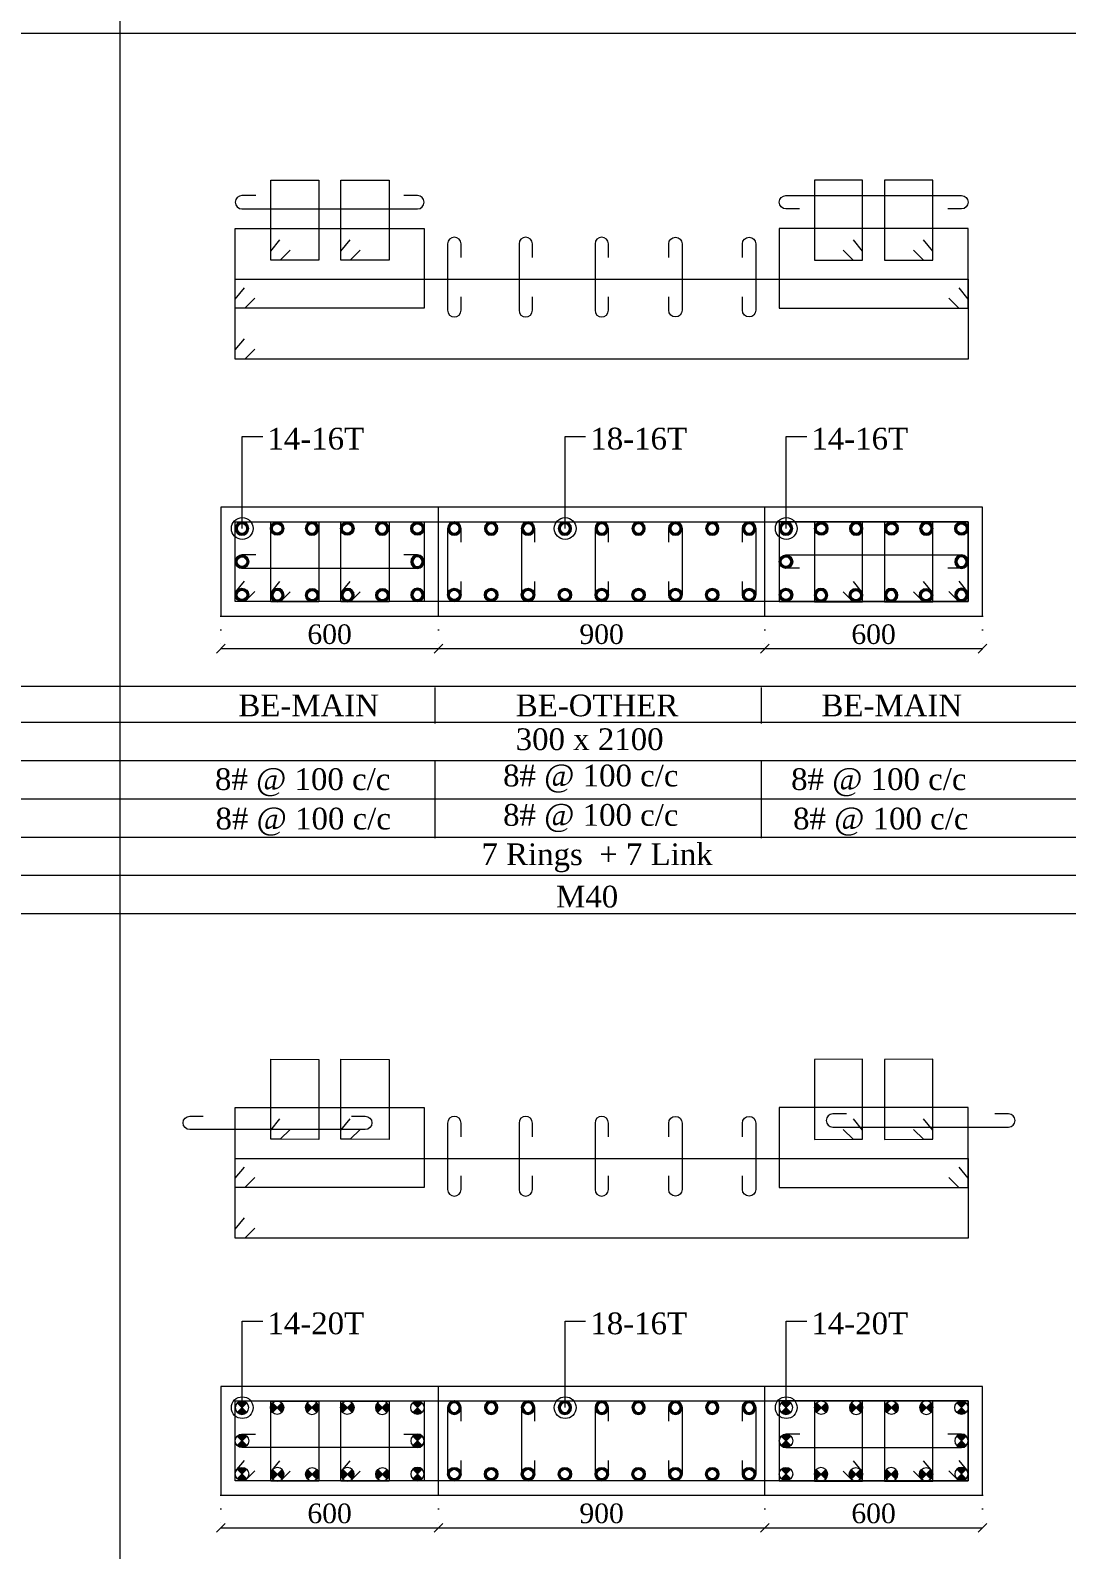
# Model space of a CAD drawing. Header units: millimetres. Extents: x 303 to 27724, y 300 to 68956.
# Drawn here: x 4978 to 7835, y 47777 to 51968 of the extents above; entities that cross this region are included whole.
import ezdxf

# ---------------------------------------------------------------- set-up
doc = ezdxf.new("R2010")
doc.units = ezdxf.units.MM
doc.linetypes.add('( Hidden )', pattern=[0.375, 0.25, -0.125])
doc.linetypes.add('DOT2', pattern=[0.125, 0, -0.125])
doc.layers.get('Defpoints').update_dxf_attribs({"lineweight": 0})
for name, color, linetype, lineweight in [('S-COL. STEEL DIA', 1, 'Continuous', 9), ('S-DIM FOOTING', 7, 'Continuous', 0), ('S-SECTION', 5, 'Continuous', 0), ('S-SECTION MARK', 7, 'Continuous', 0), ('S-SHEET', 7, 'Continuous', 0), ('S-STEEL', 1, 'Continuous', 9), ('S-STEEL-1', 1, 'Continuous', 0), ('S-STEEL-1 C.S.', 106, 'Continuous', 0), ('S-TEXT', 7, 'Continuous', 0)]:
    doc.layers.add(name, color=color, linetype=linetype, lineweight=lineweight)
doc.styles.add('AR', font='ARIALUNI.TTF', dxfattribs={"width": 0.8})
doc.styles.add('S-ROMANS', font='times.ttf')
doc.styles.add('TEXT', font='times.ttf')
doc.dimstyles.new('100', dxfattribs={"dimtxt": 180, "dimasz": 80, "dimexe": 0.18, "dimexo": 0.0625, "dimgap": 1, "dimtad": 1, "dimdec": 0, "dimzin": 0, "dimdsep": 46, "dimtxsty": 'AR', "dimblk": 'DOT', "dimcen": 0.09, "dimse1": 1, "dimse2": 1, "dimclrd": 50, "dimclrt": 256, "dimadec": 0, "dimazin": 0, "dimtfac": 1, "dimtdec": 0, "dimtix": 1, "dimtofl": 0, "dimtmove": 2, "dimatfit": 0, "dimfxl": 1, "dimtolj": 1, "dimtzin": 0, "dimlwd": -1, "dimarcsym": 0})
doc.dimstyles.new('SETU', dxfattribs={"dimtxt": 230, "dimasz": 0.2, "dimexe": 0.1, "dimexo": 0.1, "dimgap": 0.05, "dimtad": 1, "dimdec": 0, "dimzin": 0, "dimdsep": 46, "dimtxsty": 'TEXT', "dimblk": 'OBLIQUE', "dimcen": 0.09, "dimdle": 0.1, "dimclrd": 4, "dimclre": 256, "dimclrt": 256, "dimadec": 1, "dimazin": 0, "dimtfac": 1, "dimtdec": 0, "dimtix": 1, "dimtofl": 0, "dimtmove": 2, "dimatfit": 0, "dimfxl": 1, "dimtolj": 1, "dimtzin": 0, "dimlwd": -1, "dimlwe": -1, "dimarcsym": 1})

# ---------------------------------------------------------------- blocks, each defined once
blk = doc.blocks.new('_Oblique')
at = {"color": 0, "linetype": 'ByBlock', "lineweight": -2}
blk.add_line((-0.5, -0.5), (0.5, 0.5), dxfattribs=at)
blk = doc.blocks.new('*D1729')
at = {"layer": 'Defpoints', "color": 0}
for p in [(5502.6, 50352.2), (6102.6, 50352.2), (6102.6, 50262.3)]:
    blk.add_point(p, dxfattribs=at)
at = {"layer": 'S-DIM FOOTING', "linetype": 'DOT2', "ltscale": 300}
for p, q in [((5502.6, 50352), (5502.6, 50262.2)), ((6102.6, 50352), (6102.6, 50262.2))]:
    blk.add_line(p, q, dxfattribs=at)
at = {"layer": 'S-DIM FOOTING', "ltscale": 300}
blk.add_line((5502.5, 50262.3), (6102.7, 50262.3), dxfattribs=at)
at = {"layer": 'S-DIM FOOTING', "linetype": 'ByBlock', "xscale": 24, "yscale": 24, "zscale": 24, "rotation": 180}
blk.add_blockref('_Oblique', (5502.6, 50262.3), dxfattribs=at)
at = {"layer": 'S-DIM FOOTING', "linetype": 'ByBlock', "xscale": 24, "yscale": 24, "zscale": 24}
blk.add_blockref('_Oblique', (6102.6, 50262.3), dxfattribs=at)
at = {"layer": 'S-DIM FOOTING', "insert": (5802.6, 50301.8), "char_height": 54, "attachment_point": 5, "style": 'TEXT'}
blk.add_mtext('\\A1;600', dxfattribs=at)
blk = doc.blocks.new('*D1730')
at = {"layer": 'Defpoints', "color": 0}
for p in [(6102.6, 50352.2), (7002.6, 50352.2), (7002.6, 50262.3)]:
    blk.add_point(p, dxfattribs=at)
at = {"layer": 'S-DIM FOOTING', "linetype": 'DOT2', "ltscale": 300}
for p, q in [((6102.6, 50352), (6102.6, 50262.2)), ((7002.6, 50352), (7002.6, 50262.2))]:
    blk.add_line(p, q, dxfattribs=at)
at = {"layer": 'S-DIM FOOTING', "ltscale": 300}
blk.add_line((6102.5, 50262.3), (7002.7, 50262.3), dxfattribs=at)
at = {"layer": 'S-DIM FOOTING', "linetype": 'ByBlock', "xscale": 24, "yscale": 24, "zscale": 24, "rotation": 180}
blk.add_blockref('_Oblique', (6102.6, 50262.3), dxfattribs=at)
at = {"layer": 'S-DIM FOOTING', "linetype": 'ByBlock', "xscale": 24, "yscale": 24, "zscale": 24}
blk.add_blockref('_Oblique', (7002.6, 50262.3), dxfattribs=at)
at = {"layer": 'S-DIM FOOTING', "insert": (6552.6, 50301.8), "char_height": 54, "attachment_point": 5, "style": 'TEXT'}
blk.add_mtext('\\A1;900', dxfattribs=at)
blk = doc.blocks.new('*D1731')
at = {"layer": 'Defpoints', "color": 0}
for p in [(7002.6, 50352.2), (7602.6, 50352.2), (7602.6, 50262.3)]:
    blk.add_point(p, dxfattribs=at)
at = {"layer": 'S-DIM FOOTING', "linetype": 'DOT2', "ltscale": 300}
for p, q in [((7002.6, 50352), (7002.6, 50262.2)), ((7602.6, 50352), (7602.6, 50262.2))]:
    blk.add_line(p, q, dxfattribs=at)
at = {"layer": 'S-DIM FOOTING', "ltscale": 300}
blk.add_line((7002.5, 50262.3), (7602.7, 50262.3), dxfattribs=at)
at = {"layer": 'S-DIM FOOTING', "linetype": 'ByBlock', "xscale": 24, "yscale": 24, "zscale": 24, "rotation": 180}
blk.add_blockref('_Oblique', (7002.6, 50262.3), dxfattribs=at)
at = {"layer": 'S-DIM FOOTING', "linetype": 'ByBlock', "xscale": 24, "yscale": 24, "zscale": 24}
blk.add_blockref('_Oblique', (7602.6, 50262.3), dxfattribs=at)
at = {"layer": 'S-DIM FOOTING', "insert": (7302.6, 50301.8), "char_height": 54, "attachment_point": 5, "style": 'TEXT'}
blk.add_mtext('\\A1;600', dxfattribs=at)
blk = doc.blocks.new('*U4')
at = {"layer": 'S-COL. STEEL DIA'}
h = blk.add_hatch(color=256, dxfattribs=at)
h.dxf.hatch_style = 1
h.paths.add_polyline_path([(-18.5, 0, 1), (18.5, 0, 1)])
h.paths.add_polyline_path([(13, 0, -1), (-13, 0, -1)], flags=16)
at = {"layer": 'S-COL. STEEL DIA', "lineweight": 5}
for radius in [18.5, 13]:
    blk.add_circle((0, 0), radius, dxfattribs=at)
blk = doc.blocks.new('_Dot')
at = {"linetype": 'ByBlock', "lineweight": -2}
blk.add_line((-0.5, 0), (-1, 0), dxfattribs=at)
at = {"linetype": 'ByBlock', "const_width": 0.5}
blk.add_lwpolyline([(-0.25, 0, 1), (0.25, 0, 1)], format="xyb", close=True, dxfattribs=at)
blk = doc.blocks.new('*D1983')
at = {"layer": 'Defpoints', "color": 0}
for p in [(5502.6, 47927.2), (6102.6, 47927.2), (6102.6, 47837.4)]:
    blk.add_point(p, dxfattribs=at)
at = {"layer": 'S-DIM FOOTING', "linetype": 'DOT2', "ltscale": 300}
for p, q in [((5502.6, 47927.1), (5502.6, 47837.3)), ((6102.6, 47927.1), (6102.6, 47837.3))]:
    blk.add_line(p, q, dxfattribs=at)
at = {"layer": 'S-DIM FOOTING', "ltscale": 300}
blk.add_line((5502.5, 47837.4), (6102.7, 47837.4), dxfattribs=at)
at = {"layer": 'S-DIM FOOTING', "linetype": 'ByBlock', "xscale": 24, "yscale": 24, "zscale": 24, "rotation": 180}
blk.add_blockref('_Oblique', (5502.6, 47837.4), dxfattribs=at)
at = {"layer": 'S-DIM FOOTING', "linetype": 'ByBlock', "xscale": 24, "yscale": 24, "zscale": 24}
blk.add_blockref('_Oblique', (6102.6, 47837.4), dxfattribs=at)
at = {"layer": 'S-DIM FOOTING', "insert": (5802.6, 47876.8), "char_height": 54, "attachment_point": 5, "style": 'TEXT'}
blk.add_mtext('\\A1;600', dxfattribs=at)
blk = doc.blocks.new('*D1984')
at = {"layer": 'Defpoints', "color": 0}
for p in [(6102.6, 47927.2), (7002.6, 47927.2), (7002.6, 47837.4)]:
    blk.add_point(p, dxfattribs=at)
at = {"layer": 'S-DIM FOOTING', "linetype": 'DOT2', "ltscale": 300}
for p, q in [((6102.6, 47927.1), (6102.6, 47837.3)), ((7002.6, 47927.1), (7002.6, 47837.3))]:
    blk.add_line(p, q, dxfattribs=at)
at = {"layer": 'S-DIM FOOTING', "ltscale": 300}
blk.add_line((6102.5, 47837.4), (7002.7, 47837.4), dxfattribs=at)
at = {"layer": 'S-DIM FOOTING', "linetype": 'ByBlock', "xscale": 24, "yscale": 24, "zscale": 24, "rotation": 180}
blk.add_blockref('_Oblique', (6102.6, 47837.4), dxfattribs=at)
at = {"layer": 'S-DIM FOOTING', "linetype": 'ByBlock', "xscale": 24, "yscale": 24, "zscale": 24}
blk.add_blockref('_Oblique', (7002.6, 47837.4), dxfattribs=at)
at = {"layer": 'S-DIM FOOTING', "insert": (6552.6, 47876.9), "char_height": 54, "attachment_point": 5, "style": 'TEXT'}
blk.add_mtext('\\A1;900', dxfattribs=at)
blk = doc.blocks.new('*D1985')
at = {"layer": 'Defpoints', "color": 0}
for p in [(7002.6, 47927.2), (7602.6, 47927.2), (7602.6, 47837.4)]:
    blk.add_point(p, dxfattribs=at)
at = {"layer": 'S-DIM FOOTING', "linetype": 'DOT2', "ltscale": 300}
for p, q in [((7002.6, 47927.1), (7002.6, 47837.3)), ((7602.6, 47927.1), (7602.6, 47837.3))]:
    blk.add_line(p, q, dxfattribs=at)
at = {"layer": 'S-DIM FOOTING', "ltscale": 300}
blk.add_line((7002.5, 47837.4), (7602.7, 47837.4), dxfattribs=at)
at = {"layer": 'S-DIM FOOTING', "linetype": 'ByBlock', "xscale": 24, "yscale": 24, "zscale": 24, "rotation": 180}
blk.add_blockref('_Oblique', (7002.6, 47837.4), dxfattribs=at)
at = {"layer": 'S-DIM FOOTING', "linetype": 'ByBlock', "xscale": 24, "yscale": 24, "zscale": 24}
blk.add_blockref('_Oblique', (7602.6, 47837.4), dxfattribs=at)
at = {"layer": 'S-DIM FOOTING', "insert": (7302.6, 47876.8), "char_height": 54, "attachment_point": 5, "style": 'TEXT'}
blk.add_mtext('\\A1;600', dxfattribs=at)
blk = doc.blocks.new('*U18')
at = {"layer": 'S-COL. STEEL DIA'}
h = blk.add_hatch(color=256, dxfattribs=at)
h.dxf.hatch_style = 1
h.paths.add_polyline_path([(0, 0), (0, -18.5, 0.198912), (13, -13)])
h.paths.add_polyline_path([(0, 0), (-13, -13, 0.198912), (0, -18.5)])
h.paths.add_polyline_path([(0, 18.5, 0.198912), (-13, 13), (0, 0)])
h.paths.add_polyline_path([(13, 13, 0.198912), (0, 18.5), (0, 0)])
at = {"layer": 'S-COL. STEEL DIA', "lineweight": 5}
for p, q in [((-13, 13), (13, -13)), ((13, 13), (-13, -13))]:
    blk.add_line(p, q, dxfattribs=at)
blk.add_circle((0, 0), 18.5, dxfattribs=at)

msp = doc.modelspace()

# ---------------------------------------------------------------- linework, layer by layer
at = {"layer": 'S-SECTION'}
for points, elevation in [([(7602.6, 50352.2), (7602.6, 50652.2), (5502.6, 50652.2), (5502.6, 50352.2)], 0.4), ([(7602.6, 47927.2), (7602.6, 48227.2), (5502.6, 48227.2), (5502.6, 47927.2)], 8.1)]:
    msp.add_lwpolyline(points, close=True, dxfattribs=dict(at, elevation=elevation))
at = {"layer": 'S-SHEET'}
for p, q in [((5224.3, 68956, -1.8), (5224.3, 299.8, -1.3)), ((303, 50158.7, 7.2), (27724.1, 50158.7, 7.2)), ((6092.9, 50155.5, -0.5), (6092.9, 50056, -0.5)), ((6992.9, 50155.5, -0.5), (6992.9, 50056, -0.5)), ((303, 50059.1, -0.9), (27724.1, 50059.1, -0.9)), ((303, 49953.9, -0.9), (27724.1, 49953.9, -0.9)), ((303, 49953.9, -0.9), (27724.1, 49953.9, -0.9)), ((6092.9, 49950.8, -0.5), (6092.9, 49739.5, -0.5)), ((6992.9, 49950.8, -0.5), (6992.9, 49739.5, -0.5)), ((303, 49848.1, -0.9), (27724.1, 49848.1, -0.9)), ((303, 49742.6, -0.9), (27724.1, 49742.6, -0.9)), ((303, 49637.1, -0.9), (27724.1, 49637.1, -0.9))]:
    msp.add_line(p, q, dxfattribs=at)
at = {"layer": 'S-SHEET', "color": 0}
for p, q in [((303, 51959.6, -0.9), (27724.1, 51959.6, -0.9)), ((303, 49531.6, -0.9), (27724.1, 49531.6, -0.9))]:
    msp.add_line(p, q, dxfattribs=at)
at = {"layer": 'S-STEEL', "color": 3}
for points, elevation in [([(5598.7, 51512.2), (5561, 51512.2, 1), (5561, 51475.3), (6044.9, 51475.3, 1), (6044.9, 51512.2), (6007.7, 51512.2)], -0.3), ([(7098.7, 51475.3), (7061, 51475.3, -1), (7061, 51512.2), (7544.9, 51512.2, -1), (7544.9, 51475.3), (7507.7, 51475.3)], -0.7), ([(6165, 51341), (6165, 51378.7, 1), (6128.1, 51378.7), (6128.1, 51195.6, 1), (6165, 51195.6), (6165, 51232.8)], 0), ([(6361.8, 51341), (6361.8, 51378.7, 1), (6324.9, 51378.7), (6324.9, 51195.6, 1), (6361.8, 51195.6), (6361.8, 51232.8)], 0), ([(6571.4, 51341), (6571.4, 51378.7, 1), (6534.5, 51378.7), (6534.5, 51195.6, 1), (6571.4, 51195.6), (6571.4, 51232.8)], 0), ([(6737.7, 51341), (6737.7, 51378.7, -1), (6774.6, 51378.7), (6774.6, 51195.6, -1), (6737.7, 51195.6), (6737.7, 51232.8)], 0), ([(6941, 51341), (6941, 51378.7, -1), (6977.9, 51378.7), (6977.9, 51195.6, -1), (6941, 51195.6), (6941, 51232.8)], 0), ([(6165, 50556), (6165, 50593.7, 1), (6128.1, 50593.7), (6128.1, 50410.6, 1), (6165, 50410.6), (6165, 50447.8)], 0), ([(6368.2, 50556), (6368.2, 50593.7, 1), (6331.3, 50593.7), (6331.3, 50410.6, 1), (6368.2, 50410.6), (6368.2, 50447.8)], 0), ([(6571.4, 50556), (6571.4, 50593.7, 1), (6534.5, 50593.7), (6534.5, 50410.6, 1), (6571.4, 50410.6), (6571.4, 50447.8)], 0), ([(6737.7, 50556), (6737.7, 50593.7, -1), (6774.6, 50593.7), (6774.6, 50410.6, -1), (6737.7, 50410.6), (6737.7, 50447.8)], 0), ([(6941, 50556), (6941, 50593.7, -1), (6977.9, 50593.7), (6977.9, 50410.6, -1), (6941, 50410.6), (6941, 50447.8)], 0), ([(5598.7, 50520.9), (5561, 50520.9, 1), (5561, 50484), (6044.9, 50483.9, 1), (6044.9, 50520.8), (6007.7, 50520.8)], -0.3), ([(7098.7, 50483.9), (7061, 50483.9, -1), (7061, 50520.8), (7544.9, 50520.8, -1), (7544.9, 50483.9), (7507.7, 50483.9)], -0.7), ([(5863.2, 48972.7), (5900.9, 48972.7, -1), (5900.9, 48935.8), (5417, 48935.8, -1), (5417, 48972.7), (5454.3, 48972.7)], 7.4), ([(6165, 48916.1), (6165, 48953.8, 1), (6128.1, 48953.8), (6128.1, 48770.7, 1), (6165, 48770.7), (6165, 48807.9)], 7.7), ([(6361.8, 48916.1), (6361.8, 48953.8, 1), (6324.9, 48953.8), (6324.9, 48770.7, 1), (6361.8, 48770.7), (6361.8, 48807.9)], 7.7), ([(6571.4, 48916.1), (6571.4, 48953.8, 1), (6534.5, 48953.8), (6534.5, 48770.7, 1), (6571.4, 48770.7), (6571.4, 48807.9)], 7.7), ([(6737.7, 48916.1), (6737.7, 48953.8, -1), (6774.6, 48953.8), (6774.6, 48770.7, -1), (6737.7, 48770.7), (6737.7, 48807.9)], 7.7), ([(6941, 48916.1), (6941, 48953.8, -1), (6977.9, 48953.8), (6977.9, 48770.7, -1), (6941, 48770.7), (6941, 48807.9)], 7.7), ([(7228.2, 48979.3), (7190.5, 48979.3, 1), (7190.5, 48942.4), (7674.4, 48942.4, 1), (7674.4, 48979.3), (7637.2, 48979.3)], 7.7), ([(6165, 48131.1), (6165, 48168.8, 1), (6128.1, 48168.8), (6128.1, 47985.7, 1), (6165, 47985.7), (6165, 48022.9)], 7.7), ([(6368.2, 48131.1), (6368.2, 48168.8, 1), (6331.3, 48168.8), (6331.3, 47985.7, 1), (6368.2, 47985.7), (6368.2, 48022.9)], 7.7), ([(6571.4, 48131.1), (6571.4, 48168.8, 1), (6534.5, 48168.8), (6534.5, 47985.7, 1), (6571.4, 47985.7), (6571.4, 48022.9)], 7.7), ([(6737.7, 48131.1), (6737.7, 48168.8, -1), (6774.6, 48168.8), (6774.6, 47985.7, -1), (6737.7, 47985.7), (6737.7, 48022.9)], 7.7), ([(6941, 48131.1), (6941, 48168.8, -1), (6977.9, 48168.8), (6977.9, 47985.7, -1), (6941, 47985.7), (6941, 48022.9)], 7.7), ([(6007.2, 48095.7), (6044.9, 48095.7, -1), (6044.9, 48058.8), (5561, 48058.8, -1), (5561, 48095.7), (5598.3, 48095.7)], 7.7), ([(7098.8, 48095.7), (7061, 48095.7, 1), (7061, 48058.8), (7544.9, 48058.8, 1), (7544.9, 48095.7), (7507.7, 48095.7)], 7.7)]:
    msp.add_lwpolyline(points, format="xyb", dxfattribs=dict(at, elevation=elevation))
at = {"layer": 'S-STEEL', "color": 1}
for points, elevation in [([(5596.1, 51088.5), (5568.6, 51061.2), (5542.6, 51061.2), (5542.6, 51281.2), (7563.4, 51281.2), (7563.4, 51061.2), (5542.6, 51061.2), (5542.6, 51086.2), (5567.8, 51117.1)], 0.4), ([(5596.1, 50419.5), (5568.6, 50392.2), (5542.6, 50392.2), (5542.6, 50612.2), (7563.4, 50612.2), (7563.4, 50392.2), (5542.6, 50392.2), (5542.6, 50417.2), (5567.8, 50448.1)], 0.4), ([(5596.1, 48663.6), (5568.6, 48636.3), (5542.6, 48636.3), (5542.6, 48856.3), (7563.4, 48856.3), (7563.4, 48636.3), (5542.6, 48636.3), (5542.6, 48661.3), (5567.8, 48692.1)], 8.1), ([(5596.1, 47994.6), (5568.6, 47967.3), (5542.6, 47967.3), (5542.6, 48187.3), (7563.4, 48187.3), (7563.4, 47967.3), (5542.6, 47967.3), (5542.6, 47992.3), (5567.8, 48023.1)], 8.1)]:
    msp.add_lwpolyline(points, dxfattribs=dict(at, elevation=elevation))
at = {"layer": 'S-STEEL-1', "color": 41}
for points, elevation in [([(5693.7, 51361.3), (5666.2, 51334), (5640.1, 51334), (5640.1, 51554.5), (5772.9, 51554.2), (5772.9, 51333.7), (5640.1, 51334), (5640.1, 51359), (5665.3, 51389.9)], 0), ([(5887.2, 51361.3), (5859.7, 51334), (5833.7, 51334), (5833.7, 51554.5), (5966.4, 51554.2), (5966.4, 51333.7), (5833.7, 51334), (5833.7, 51359), (5858.9, 51389.9)], 0), ([(7218.7, 51361.3), (7246.2, 51334), (7272.3, 51334), (7272.3, 51554.5), (7139.5, 51554.2), (7139.5, 51333.7), (7272.3, 51334), (7272.3, 51359), (7247.1, 51389.9)], 0), ([(7412.3, 51361.3), (7439.8, 51334), (7465.8, 51334), (7465.8, 51554.5), (7333.1, 51554.2), (7333.1, 51333.7), (7465.8, 51334), (7465.8, 51359), (7440.6, 51389.9)], 0), ([(5693.7, 50418.7), (5666.2, 50391.4), (5640.1, 50391.4), (5640.1, 50611.9), (5772.9, 50611.6), (5772.9, 50391.1), (5640.1, 50391.4), (5640.1, 50416.4), (5665.3, 50447.3)], 0), ([(5887.2, 50418.7), (5859.7, 50391.4), (5833.7, 50391.4), (5833.7, 50611.9), (5966.4, 50611.6), (5966.4, 50391.1), (5833.7, 50391.4), (5833.7, 50416.4), (5858.9, 50447.3)], 0), ([(7218.7, 50418.7), (7246.2, 50391.4), (7272.3, 50391.4), (7272.3, 50611.9), (7139.5, 50611.6), (7139.5, 50391.1), (7272.3, 50391.4), (7272.3, 50416.4), (7247.1, 50447.3)], 0), ([(7412.3, 50418.7), (7439.8, 50391.4), (7465.8, 50391.4), (7465.8, 50611.9), (7333.1, 50611.6), (7333.1, 50391.1), (7465.8, 50391.4), (7465.8, 50416.4), (7440.6, 50447.3)], 0), ([(5693.7, 48936.4), (5666.2, 48909.1), (5640.1, 48909.1), (5640.1, 49129.6), (5772.9, 49129.3), (5772.9, 48908.8), (5640.1, 48909.1), (5640.1, 48934.1), (5665.3, 48965)], 7.7), ([(5887.2, 48936.4), (5859.7, 48909.1), (5833.7, 48909.1), (5833.7, 49129.6), (5966.4, 49129.3), (5966.4, 48908.8), (5833.7, 48909.1), (5833.7, 48934.1), (5858.9, 48965)], 7.7), ([(7218.7, 48936.4), (7246.2, 48909.1), (7272.3, 48909.1), (7272.3, 49129.6), (7139.5, 49129.3), (7139.5, 48908.8), (7272.3, 48909.1), (7272.3, 48934.1), (7247.1, 48965)], 7.7), ([(7412.3, 48936.4), (7439.8, 48909.1), (7465.8, 48909.1), (7465.8, 49129.6), (7333.1, 49129.3), (7333.1, 48908.8), (7465.8, 48909.1), (7465.8, 48934.1), (7440.6, 48965)], 7.7), ([(5693.7, 47993.8), (5666.2, 47966.5), (5640.1, 47966.5), (5640.1, 48187), (5772.9, 48186.7), (5772.9, 47966.2), (5640.1, 47966.5), (5640.1, 47991.5), (5665.3, 48022.4)], 7.7), ([(5887.2, 47993.8), (5859.7, 47966.5), (5833.7, 47966.5), (5833.7, 48187), (5966.4, 48186.7), (5966.4, 47966.2), (5833.7, 47966.5), (5833.7, 47991.5), (5858.9, 48022.4)], 7.7), ([(7218.7, 47993.8), (7246.2, 47966.5), (7272.3, 47966.5), (7272.3, 48187), (7139.5, 48186.7), (7139.5, 47966.2), (7272.3, 47966.5), (7272.3, 47991.5), (7247.1, 48022.4)], 7.7), ([(7412.3, 47993.8), (7439.8, 47966.5), (7465.8, 47966.5), (7465.8, 48187), (7333.1, 48186.7), (7333.1, 47966.2), (7465.8, 47966.5), (7465.8, 47991.5), (7440.6, 48022.4)], 7.7)]:
    msp.add_lwpolyline(points, dxfattribs=dict(at, elevation=elevation))
at = {"layer": 'S-STEEL-1', "color": 6}
for points, elevation in [([(5596.1, 51228.6), (5568.6, 51201.3), (5542.6, 51201.3), (5542.6, 51421.3), (6063.4, 51421.3), (6063.4, 51201.3), (5542.6, 51201.3), (5542.6, 51226.3), (5567.8, 51257.2)], 0), ([(7509.8, 51228.6), (7537.4, 51201.3), (7563.4, 51201.3), (7563.4, 51421.3), (7042.6, 51421.3), (7042.6, 51201.3), (7563.4, 51201.3), (7563.4, 51226.3), (7538.2, 51257.2)], 0), ([(5596.1, 50419.5), (5568.6, 50392.2), (5542.6, 50392.2), (5542.6, 50612.2), (6063.4, 50612.2), (6063.4, 50392.2), (5542.6, 50392.2), (5542.6, 50417.2), (5567.8, 50448.1)], 0), ([(7509.8, 50419.5), (7537.4, 50392.2), (7563.4, 50392.2), (7563.4, 50612.2), (7042.6, 50612.2), (7042.6, 50392.2), (7563.4, 50392.2), (7563.4, 50417.2), (7538.2, 50448.1)], 0), ([(5596.1, 48803.7), (5568.6, 48776.3), (5542.6, 48776.3), (5542.6, 48996.3), (6063.4, 48996.3), (6063.4, 48776.3), (5542.6, 48776.3), (5542.6, 48801.4), (5567.8, 48832.2)], 7.7), ([(7509.8, 48803.7), (7537.4, 48776.3), (7563.4, 48776.3), (7563.4, 48996.3), (7042.6, 48996.3), (7042.6, 48776.3), (7563.4, 48776.3), (7563.4, 48801.4), (7538.2, 48832.2)], 7.7), ([(5596.1, 47994.6), (5568.6, 47967.3), (5542.6, 47967.3), (5542.6, 48187.3), (6063.4, 48187.3), (6063.4, 47967.3), (5542.6, 47967.3), (5542.6, 47992.3), (5567.8, 48023.1)], 7.7), ([(7509.8, 47994.6), (7537.4, 47967.3), (7563.4, 47967.3), (7563.4, 48187.3), (7042.6, 48187.3), (7042.6, 47967.3), (7563.4, 47967.3), (7563.4, 47992.3), (7538.2, 48023.1)], 7.7)]:
    msp.add_lwpolyline(points, dxfattribs=dict(at, elevation=elevation))
at = {"layer": 'S-STEEL-1 C.S.', "color": 8, "linetype": '( Hidden )'}
for p, q in [((6102.6, 50352.2, 0.4), (6102.6, 50652.2, 0.4)), ((7002.6, 50352.2, 0), (7002.6, 50652.2, 0)), ((6102.6, 47927.2, 8.1), (6102.6, 48227.2, 8.1)), ((7002.6, 47927.2, 7.7), (7002.6, 48227.2, 7.7))]:
    msp.add_line(p, q, dxfattribs=at)

# ---------------------------------------------------------------- block references
at = {"layer": 'S-COL. STEEL DIA', "xscale": -1}
for name, p, rotation in [('*U4', (5561, 50593.7, 0), 180), ('*U4', (5753.9, 50593.7, 0), 90.19403361430258), ('*U4', (5947.5, 50593.7, 0), 90.19403361430258), ('*U4', (6146.5, 50593.7, 0), 180), ('*U4', (6248.1, 50593.7, 0), 180), ('*U4', (6349.7, 50593.7, 0), 180), ('*U4', (6451.4, 50593.7, 0), 180), ('*U4', (6553, 50593.7, 0), 180), ('*U4', (6654.6, 50593.7, 0), 180), ('*U4', (6756.2, 50593.7, 0), 180), ('*U4', (6857.8, 50593.7, 0), 180), ('*U4', (6959.4, 50593.7, 0), 180), ('*U4', (7061, 50593.7, 0), 180), ('*U4', (7254.6, 50593.7, 0), 89.80596638569682), ('*U4', (7448.1, 50593.7, 0), 89.80596638569682), ('*U4', (5658.6, 50409.8, 0), 270.1940336143028), ('*U4', (5852.1, 50409.8, 0), 270.1940336143028), ('*U4', (7157.6, 50409.8, 0), 269.8059663856972), ('*U4', (7351.2, 50409.8, 0), 269.8059663856972), ('*U18', (5561, 48168.8, 7.7), 180), ('*U18', (5753.9, 48168.8, 7.7), 90.19403361430271), ('*U18', (5947.5, 48168.8, 7.7), 90.19403361430271), ('*U4', (6146.5, 48168.8, 7.7), 180), ('*U4', (6248.1, 48168.8, 7.7), 180), ('*U4', (6349.7, 48168.8, 7.7), 180), ('*U4', (6451.4, 48168.8, 7.7), 180), ('*U4', (6553, 48168.8, 7.7), 180), ('*U4', (6654.6, 48168.8, 7.7), 180), ('*U4', (6756.2, 48168.8, 7.7), 180), ('*U4', (6857.8, 48168.8, 7.7), 180), ('*U4', (6959.4, 48168.8, 7.7), 180), ('*U18', (7061, 48168.8, 7.7), 180), ('*U18', (7254.6, 48168.8, 7.7), 89.80596638569695), ('*U18', (7448.1, 48168.8, 7.7), 89.80596638569695), ('*U18', (5658.6, 47984.9, 7.7), 270.1940336143028), ('*U18', (5852.1, 47984.9, 7.7), 270.1940336143028), ('*U18', (7157.6, 47984.9, 7.7), 269.8059663856972), ('*U18', (7351.2, 47984.9, 7.7), 269.8059663856972)]:
    msp.add_blockref(name, p, dxfattribs=dict(at, rotation=rotation))
at = {"layer": 'S-COL. STEEL DIA'}
for name, p, rotation in [('*U4', (5657.8, 50593.7, 0), 270.194033614303), ('*U4', (5851.4, 50593.7, 0), 270.194033614303), ('*U4', (6044.9, 50593.7, 0), 180), ('*U4', (7158.4, 50593.7, 0), 269.8059663856972), ('*U4', (7352, 50593.7, 0), 269.8059663856972), ('*U4', (7544.9, 50593.7, 0), 180), ('*U4', (5754.7, 50409.8, 0), 90.19403361430281), ('*U4', (5948.3, 50409.8, 0), 90.19403361430281), ('*U4', (7253.8, 50409.8, 0), 89.80596638569716), ('*U4', (7447.4, 50409.8, 0), 89.80596638569716), ('*U18', (5657.8, 48168.8, 7.7), 270.194033614303), ('*U18', (5851.4, 48168.8, 7.7), 270.194033614303), ('*U18', (6044.9, 48168.8, 7.7), 180), ('*U18', (7158.4, 48168.8, 7.7), 269.8059663856972), ('*U18', (7352, 48168.8, 7.7), 269.8059663856972), ('*U18', (7544.9, 48168.8, 7.7), 180), ('*U18', (5754.7, 47984.9, 7.7), 90.19403361430281), ('*U18', (5948.3, 47984.9, 7.7), 90.19403361430281), ('*U18', (7253.8, 47984.9, 7.7), 89.80596638569716), ('*U18', (7447.4, 47984.9, 7.7), 89.80596638569716)]:
    msp.add_blockref(name, p, dxfattribs=dict(at, rotation=rotation))
for name, p in [('*U4', (5561, 50502.2, 0)), ('*U4', (7061, 50502.2, 0)), ('*U4', (5561, 50410.6, 0)), ('*U4', (6146.5, 50410.6, 0)), ('*U4', (6248.1, 50410.6, 0)), ('*U4', (6349.7, 50410.6, 0)), ('*U4', (6451.4, 50410.6, 0)), ('*U4', (6553, 50410.6, 0)), ('*U4', (6654.6, 50410.6, 0)), ('*U4', (6756.2, 50410.6, 0)), ('*U4', (6857.8, 50410.6, 0)), ('*U4', (6959.4, 50410.6, 0)), ('*U4', (7061, 50410.6, 0)), ('*U18', (5561, 48077.3, 7.7)), ('*U18', (7061, 48077.3, 7.7)), ('*U18', (5561, 47985.7, 7.7)), ('*U4', (6146.5, 47985.7, 7.7)), ('*U4', (6248.1, 47985.7, 7.7)), ('*U4', (6349.7, 47985.7, 7.7)), ('*U4', (6451.4, 47985.7, 7.7)), ('*U4', (6553, 47985.7, 7.7)), ('*U4', (6654.6, 47985.7, 7.7)), ('*U4', (6756.2, 47985.7, 7.7)), ('*U4', (6857.8, 47985.7, 7.7)), ('*U4', (6959.4, 47985.7, 7.7)), ('*U18', (7061, 47985.7, 7.7))]:
    msp.add_blockref(name, p, dxfattribs=at)
at = {"layer": 'S-COL. STEEL DIA', "xscale": -1}
for name, p in [('*U4', (6044.9, 50502.2, 0)), ('*U4', (7544.9, 50502.2, 0)), ('*U4', (6044.9, 50410.6, 0)), ('*U4', (7544.9, 50410.6, 0)), ('*U18', (6044.9, 48077.3, 7.7)), ('*U18', (7544.9, 48077.3, 7.7)), ('*U18', (6044.9, 47985.7, 7.7)), ('*U18', (7544.9, 47985.7, 7.7))]:
    msp.add_blockref(name, p, dxfattribs=at)

# ---------------------------------------------------------------- texts
at = {"layer": 'S-TEXT', "color": 7, "style": 'TEXT'}
for s, p in [('14-16T', (5631.1, 50811.6, 0)), ('18-16T', (6521.5, 50811.6, 0)), ('14-16T', (7131.1, 50811.6, 0)), ('14-20T', (5631.1, 48371.3, 7.7)), ('18-16T', (6521.5, 48371.3, 7.7)), ('14-20T', (7131.1, 48371.3, 7.7))]:
    msp.add_text(s, height=60, dxfattribs=at).set_placement(p)
at = {"layer": 'S-TEXT', "style": 'S-ROMANS'}
for s, p in [('BE-MAIN ', (5551, 50075.8, -0.5)), ('BE-OTHER', (6316, 50075.8, -0.5)), ('BE-MAIN ', (7158.9, 50075.8, -0.5)), ('300 x 2100', (6315.7, 49982.5, -0.5)), ('8# @ 100 c/c', (5486.5, 49872.3, -0.5)), ('8# @ 100 c/c', (6281, 49882.3, -0.5)), ('8# @ 100 c/c', (7075.2, 49872.3, -0.5)), ('8# @ 100 c/c', (5488, 49763.6, -0.5)), ('8# @ 100 c/c', (6281, 49773.6, -0.5)), ('8# @ 100 c/c', (7080.6, 49763.6, -0.5)), ('7 Rings  + 7 Link', (6221.2, 49665.2, -0.5)), ('M40', (6427.1, 49548.4, -0.5))]:
    msp.add_text(s, height=60, dxfattribs=at).set_placement(p)

# ---------------------------------------------------------------- dimensions: what is measured, and where the dimension line sits
at = {"layer": 'S-DIM FOOTING', "ltscale": 300}
for base, p1, p2, picture, middle in [((6102.6, 50262.3, 0), (5502.6, 50352.2, 0.4), (6102.6, 50352.2, 0.4), '*D1729', (5802.6, 50301.8, 0)), ((7002.6, 50262.3, 0), (6102.6, 50352.2, 0.4), (7002.6, 50352.2, 0), '*D1730', (6552.6, 50301.8, 0)), ((7602.6, 50262.3, -0.3), (7002.6, 50352.2, 0), (7602.6, 50352.2, 0.4), '*D1731', (7302.6, 50301.8, -0.3)), ((6102.6, 47837.4, 7.7), (5502.6, 47927.2, 8.1), (6102.6, 47927.2, 8.1), '*D1983', (5802.6, 47876.8, 7.7)), ((7002.6, 47837.4, 7.7), (6102.6, 47927.2, 8.1), (7002.6, 47927.2, 7.7), '*D1984', (6552.6, 47876.9, 7.7)), ((7602.6, 47837.4, 7.4), (7002.6, 47927.2, 7.7), (7602.6, 47927.2, 8.1), '*D1985', (7302.6, 47876.8, 7.4))]:
    dim = msp.add_linear_dim(base=base, p1=p1, p2=p2, angle=180, dimstyle='SETU', override={"dimscale": 1.2, "dimtxt": 45, "dimasz": 20, "dimgap": 10, "dimblk1": 'Oblique', "dimblk2": 'Oblique', "dimsah": 1, "dimclrd": 256, "dimarcsym": 1}, dxfattribs=at)
    dim.commit()
    dim.dimension.update_dxf_attribs({"geometry": picture, "text_midpoint": middle})

# ---------------------------------------------------------------- leaders
at = {"layer": 'S-SECTION MARK'}
for points in [[(5561.8, 50593.7, 0.4), (5561.8, 50847.5, 0.4), (5618.2, 50847.5, 0.4)], [(6452.2, 50593.7, 0.4), (6452.2, 50847.5, 0.4), (6508.6, 50847.5, 0.4)], [(7061.8, 50593.7, 0.4), (7061.8, 50847.5, 0.4), (7118.3, 50847.5, 0.4)], [(5561.8, 48168.8, 8.1), (5561.8, 48407.1, 8.1), (5618.2, 48407.1, 8.1)], [(6452.2, 48168.8, 8.1), (6452.2, 48407.1, 8.1), (6508.6, 48407.1, 8.1)], [(7061.8, 48168.8, 8.1), (7061.8, 48407.1, 8.1), (7118.3, 48407.1, 8.1)]]:
    msp.add_leader(points, dimstyle='100', override={"dimasz": 60, "dimtad": 0, "dimclrd": 256, "dimldrblk": 'DotBlank', "dimfxl": 50, "dimfxlon": 1, "dimarcsym": 1}, dxfattribs=at)

doc.saveas('drawing.dxf')
